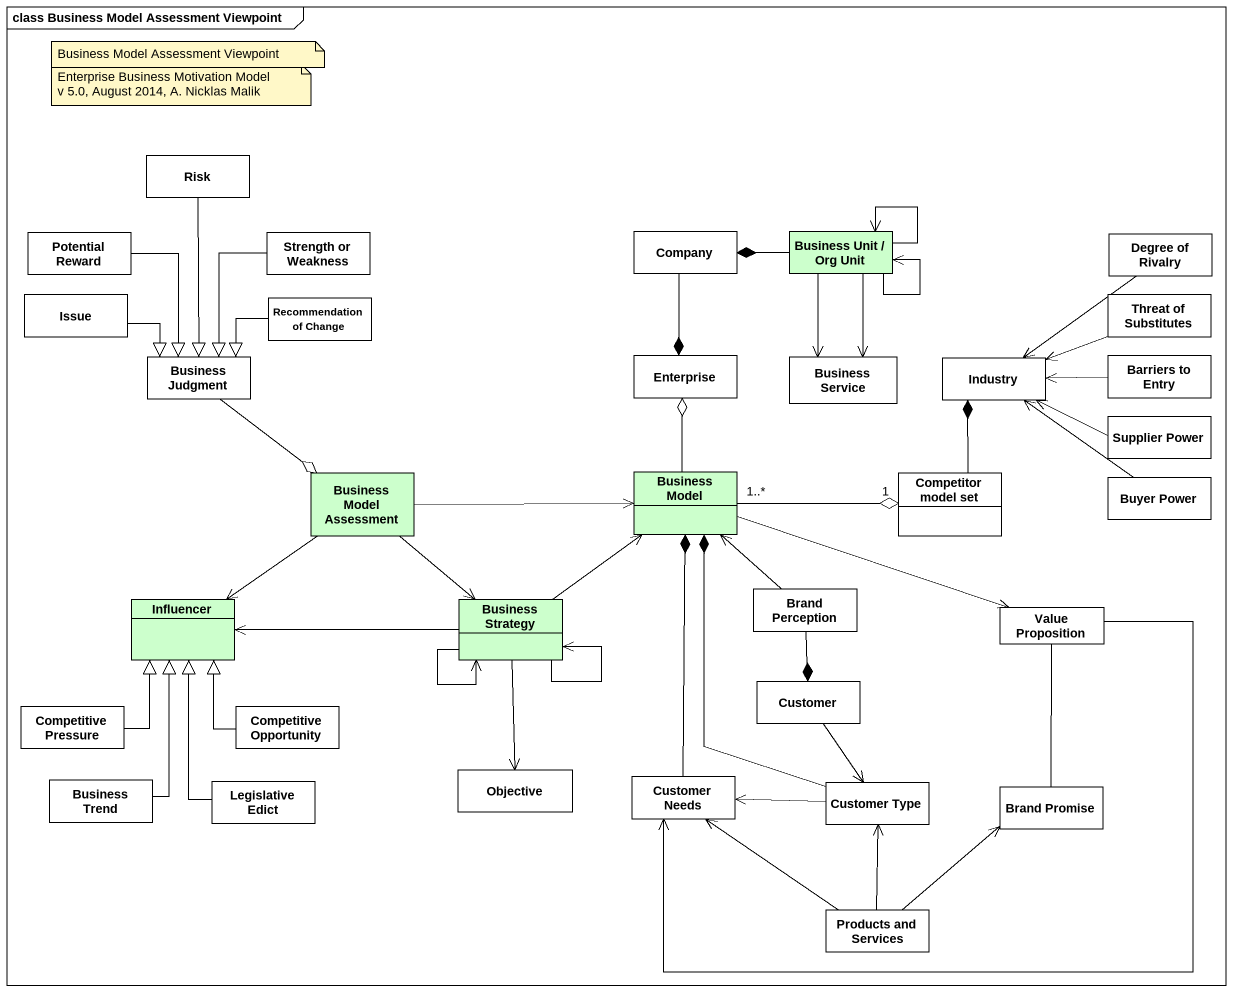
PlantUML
@startuml
mainframe class Business Model Assessment Viewpoint
hide circle
hide empty members
class Risk #FFFFFF
class "Potential Reward" as Potential_Reward #FFFFFF
class "Strength or Weakness" as Strength_or_Weakness #FFFFFF
class Company #FFFFFF
class "Business Unit / Org Unit" as Business_Unit_Org_Unit #CCFFCC
class "Degree of Rivalry" as Degree_of_Rivalry #FFFFFF
class Issue #FFFFFF
class "Recommendation of Change" as Recommendation_of_Change #FFFFFF
class "Threat of Substitutes" as Threat_of_Substitutes #FFFFFF
class "Business Judgment" as Business_Judgment #FFFFFF
class Enterprise #FFFFFF
class "Business Service" as Business_Service #FFFFFF
class Industry #FFFFFF
class "Barriers to Entry" as Barriers_to_Entry #FFFFFF
class "Supplier Power" as Supplier_Power #FFFFFF
class "Business Model Assessment" as Business_Model_Assessment #CCFFCC
class "Business Model" as Business_Model #CCFFCC
class "Competitor model set" as Competitor_model_set #FFFFFF
class "Buyer Power" as Buyer_Power #FFFFFF
class Influencer #CCFFCC
class "Business Strategy" as Business_Strategy #CCFFCC
class "Brand Perception" as Brand_Perception #FFFFFF
class "Value Proposition" as Value_Proposition #FFFFFF
class "Competitive Pressure" as Competitive_Pressure #FFFFFF
class "Competitive Opportunity" as Competitive_Opportunity #FFFFFF
class Customer #FFFFFF
class Objective #FFFFFF
class "Customer Needs" as Customer_Needs #FFFFFF
class "Business Trend" as Business_Trend #FFFFFF
class "Legislative Edict" as Legislative_Edict #FFFFFF
class "Customer Type" as Customer_Type #FFFFFF
class "Brand Promise" as Brand_Promise #FFFFFF
class "Products and Services" as Products_and_Services #FFFFFF
Risk --|> Business_Judgment
Potential_Reward --|> Business_Judgment
Strength_or_Weakness --|> Business_Judgment
Company --* Enterprise
Business_Unit_Org_Unit -left-* Company
Business_Unit_Org_Unit --> Business_Unit_Org_Unit
Business_Unit_Org_Unit --> Business_Unit_Org_Unit
Business_Unit_Org_Unit --> Business_Service
Business_Unit_Org_Unit --> Business_Service
Degree_of_Rivalry --> Industry
Issue -right-|> Business_Judgment
Recommendation_of_Change -left-|> Business_Judgment
Threat_of_Substitutes -left-> Industry
Business_Judgment --o Business_Model_Assessment
Barriers_to_Entry -left-> Industry
Supplier_Power -left-> Industry
Business_Model_Assessment -right-> Business_Model
Business_Model_Assessment --> Influencer
Business_Model_Assessment --> Business_Strategy
Business_Model -up-o Enterprise
Business_Model "1..*" -right-o "1" Competitor_model_set
Business_Model -right-> Value_Proposition
Competitor_model_set -up-* Industry
Buyer_Power -up-> Industry
Business_Strategy -up-> Business_Model
Business_Strategy -left-> Influencer
Business_Strategy --> Business_Strategy
Business_Strategy --> Business_Strategy
Business_Strategy --> Objective
Brand_Perception -up-> Business_Model
Value_Proposition -left-> Customer_Needs
Competitive_Pressure -up-|> Influencer
Competitive_Opportunity -up-|> Influencer
Customer *-up- Brand_Perception
Customer --> Customer_Type
Customer_Needs -up-* Business_Model
Customer_Needs <-- Products_and_Services
Business_Trend -up-|> Influencer
Legislative_Edict -up-|> Influencer
Customer_Type -up-* Business_Model
Customer_Type -left-> Customer_Needs
Brand_Promise -up- Value_Proposition
Products_and_Services -up-> Customer_Type
Products_and_Services -up-> Brand_Promise
note as N1
  Business Model Assessment Viewpoint
end note
note as N2
  Enterprise Business Motivation Model
  v 5.0, August 2014, A. Nicklas Malik
end note
@enduml
